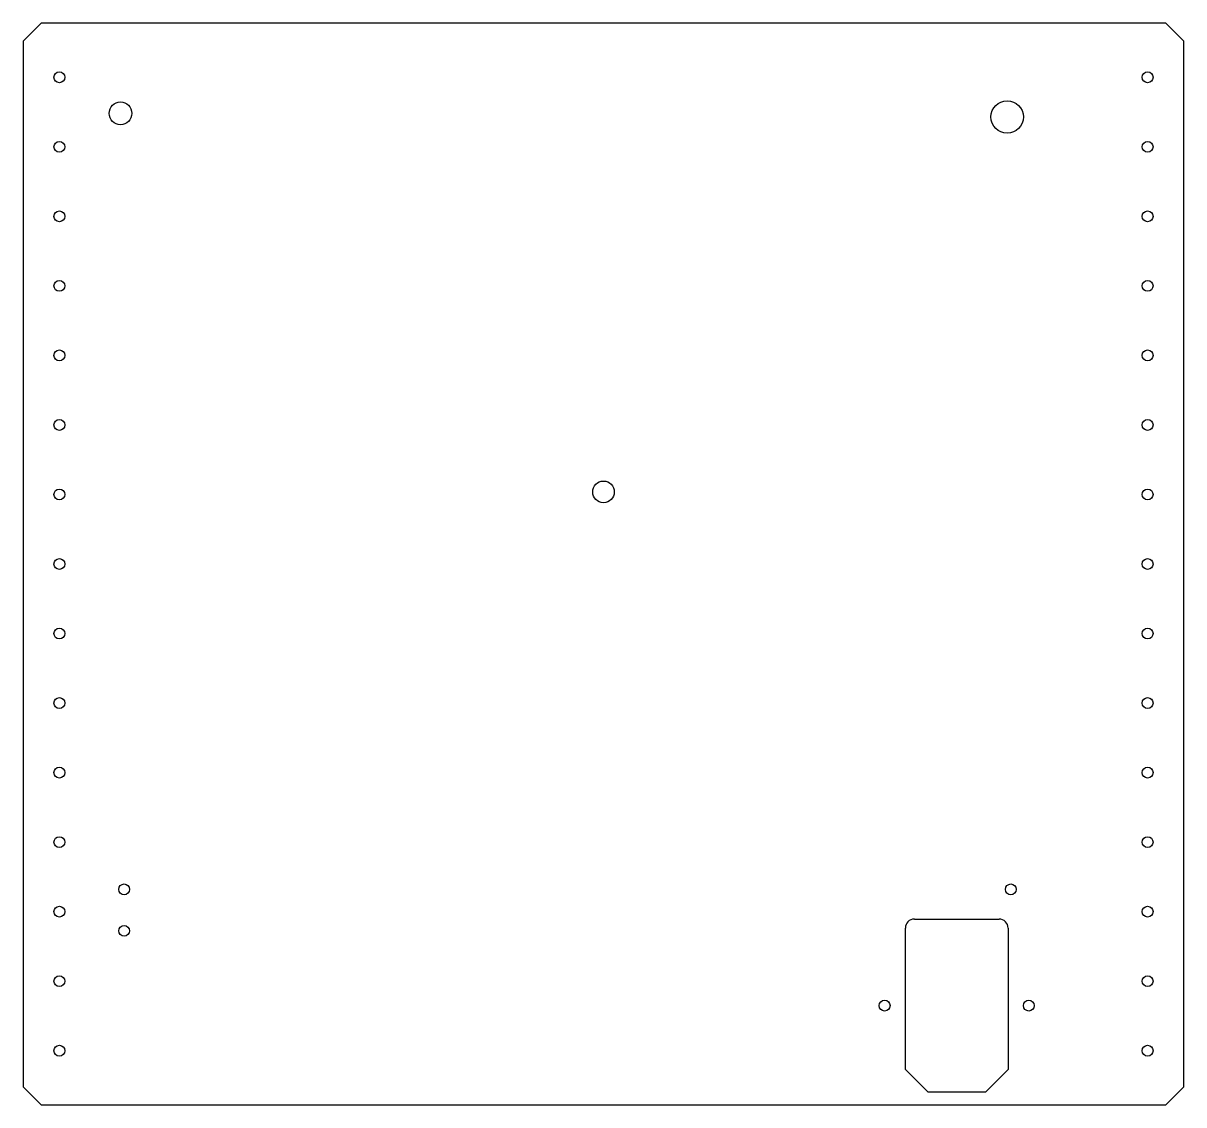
# Model space of a CAD drawing. Header units: millimetres. Extents: x -161 to 161, y -150 to 150.
import ezdxf

# ---------------------------------------------------------------- set-up
doc = ezdxf.new("R2010")
doc.units = ezdxf.units.MM

msp = doc.modelspace()

# ---------------------------------------------------------------- linework, layer by layer
at = {"color": 7, "linetype": 'Continuous', "lineweight": 25}
for p, q in [((-156, 150), (-161, 145)), ((156, 150), (-156, 150)), ((161, 145), (156, 150)), ((-161, 145), (-161, -145)), ((161, -145), (161, 145)), ((86.25, -98.5), (109.75, -98.5)), ((83.75, -140.21), (83.75, -101)), ((112.25, -101), (112.25, -140.21)), ((90.04, -146.5), (83.75, -140.21)), ((112.25, -140.21), (105.96, -146.5)), ((-161, -145), (-156, -150)), ((105.96, -146.5), (90.04, -146.5)), ((156, -150), (161, -145)), ((-156, -150), (156, -150))]:
    msp.add_line(p, q, dxfattribs=at)
for centre, radius in [((-150.97, 135), 1.5), ((150.97, 135), 1.5), ((-134, 125), 3.15), ((112, 124), 4.5), ((-150.97, 115.71), 1.5), ((150.97, 115.71), 1.5), ((-150.97, 96.43), 1.5), ((150.97, 96.43), 1.5), ((-150.97, 77.14), 1.5), ((150.97, 77.14), 1.5), ((-150.97, 57.86), 1.5), ((150.97, 57.86), 1.5), ((-150.97, 38.57), 1.5), ((150.97, 38.57), 1.5), ((0, 20), 3), ((-150.97, 19.29), 1.5), ((150.97, 19.29), 1.5), ((-150.97, 0), 1.5), ((150.97, 0), 1.5), ((-150.97, -19.29), 1.5), ((150.97, -19.29), 1.5), ((-150.97, -38.57), 1.5), ((150.97, -38.57), 1.5), ((-150.97, -57.86), 1.5), ((150.97, -57.86), 1.5), ((-150.97, -77.14), 1.5), ((150.97, -77.14), 1.5), ((-133, -90.25), 1.5), ((113, -90.25), 1.5), ((-150.97, -96.43), 1.5), ((150.97, -96.43), 1.5), ((-133, -101.75), 1.5), ((-150.97, -115.71), 1.5), ((150.97, -115.71), 1.5), ((78, -122.5), 1.5), ((118, -122.5), 1.5), ((-150.97, -135), 1.5), ((150.97, -135), 1.5)]:
    msp.add_circle(centre, radius, dxfattribs=at)
for centre, start, end in [((86.25, -101), 90, 180), ((109.75, -101), 0, 90)]:
    msp.add_arc(centre, 2.5, start, end, dxfattribs=at)

doc.saveas('drawing.dxf')
